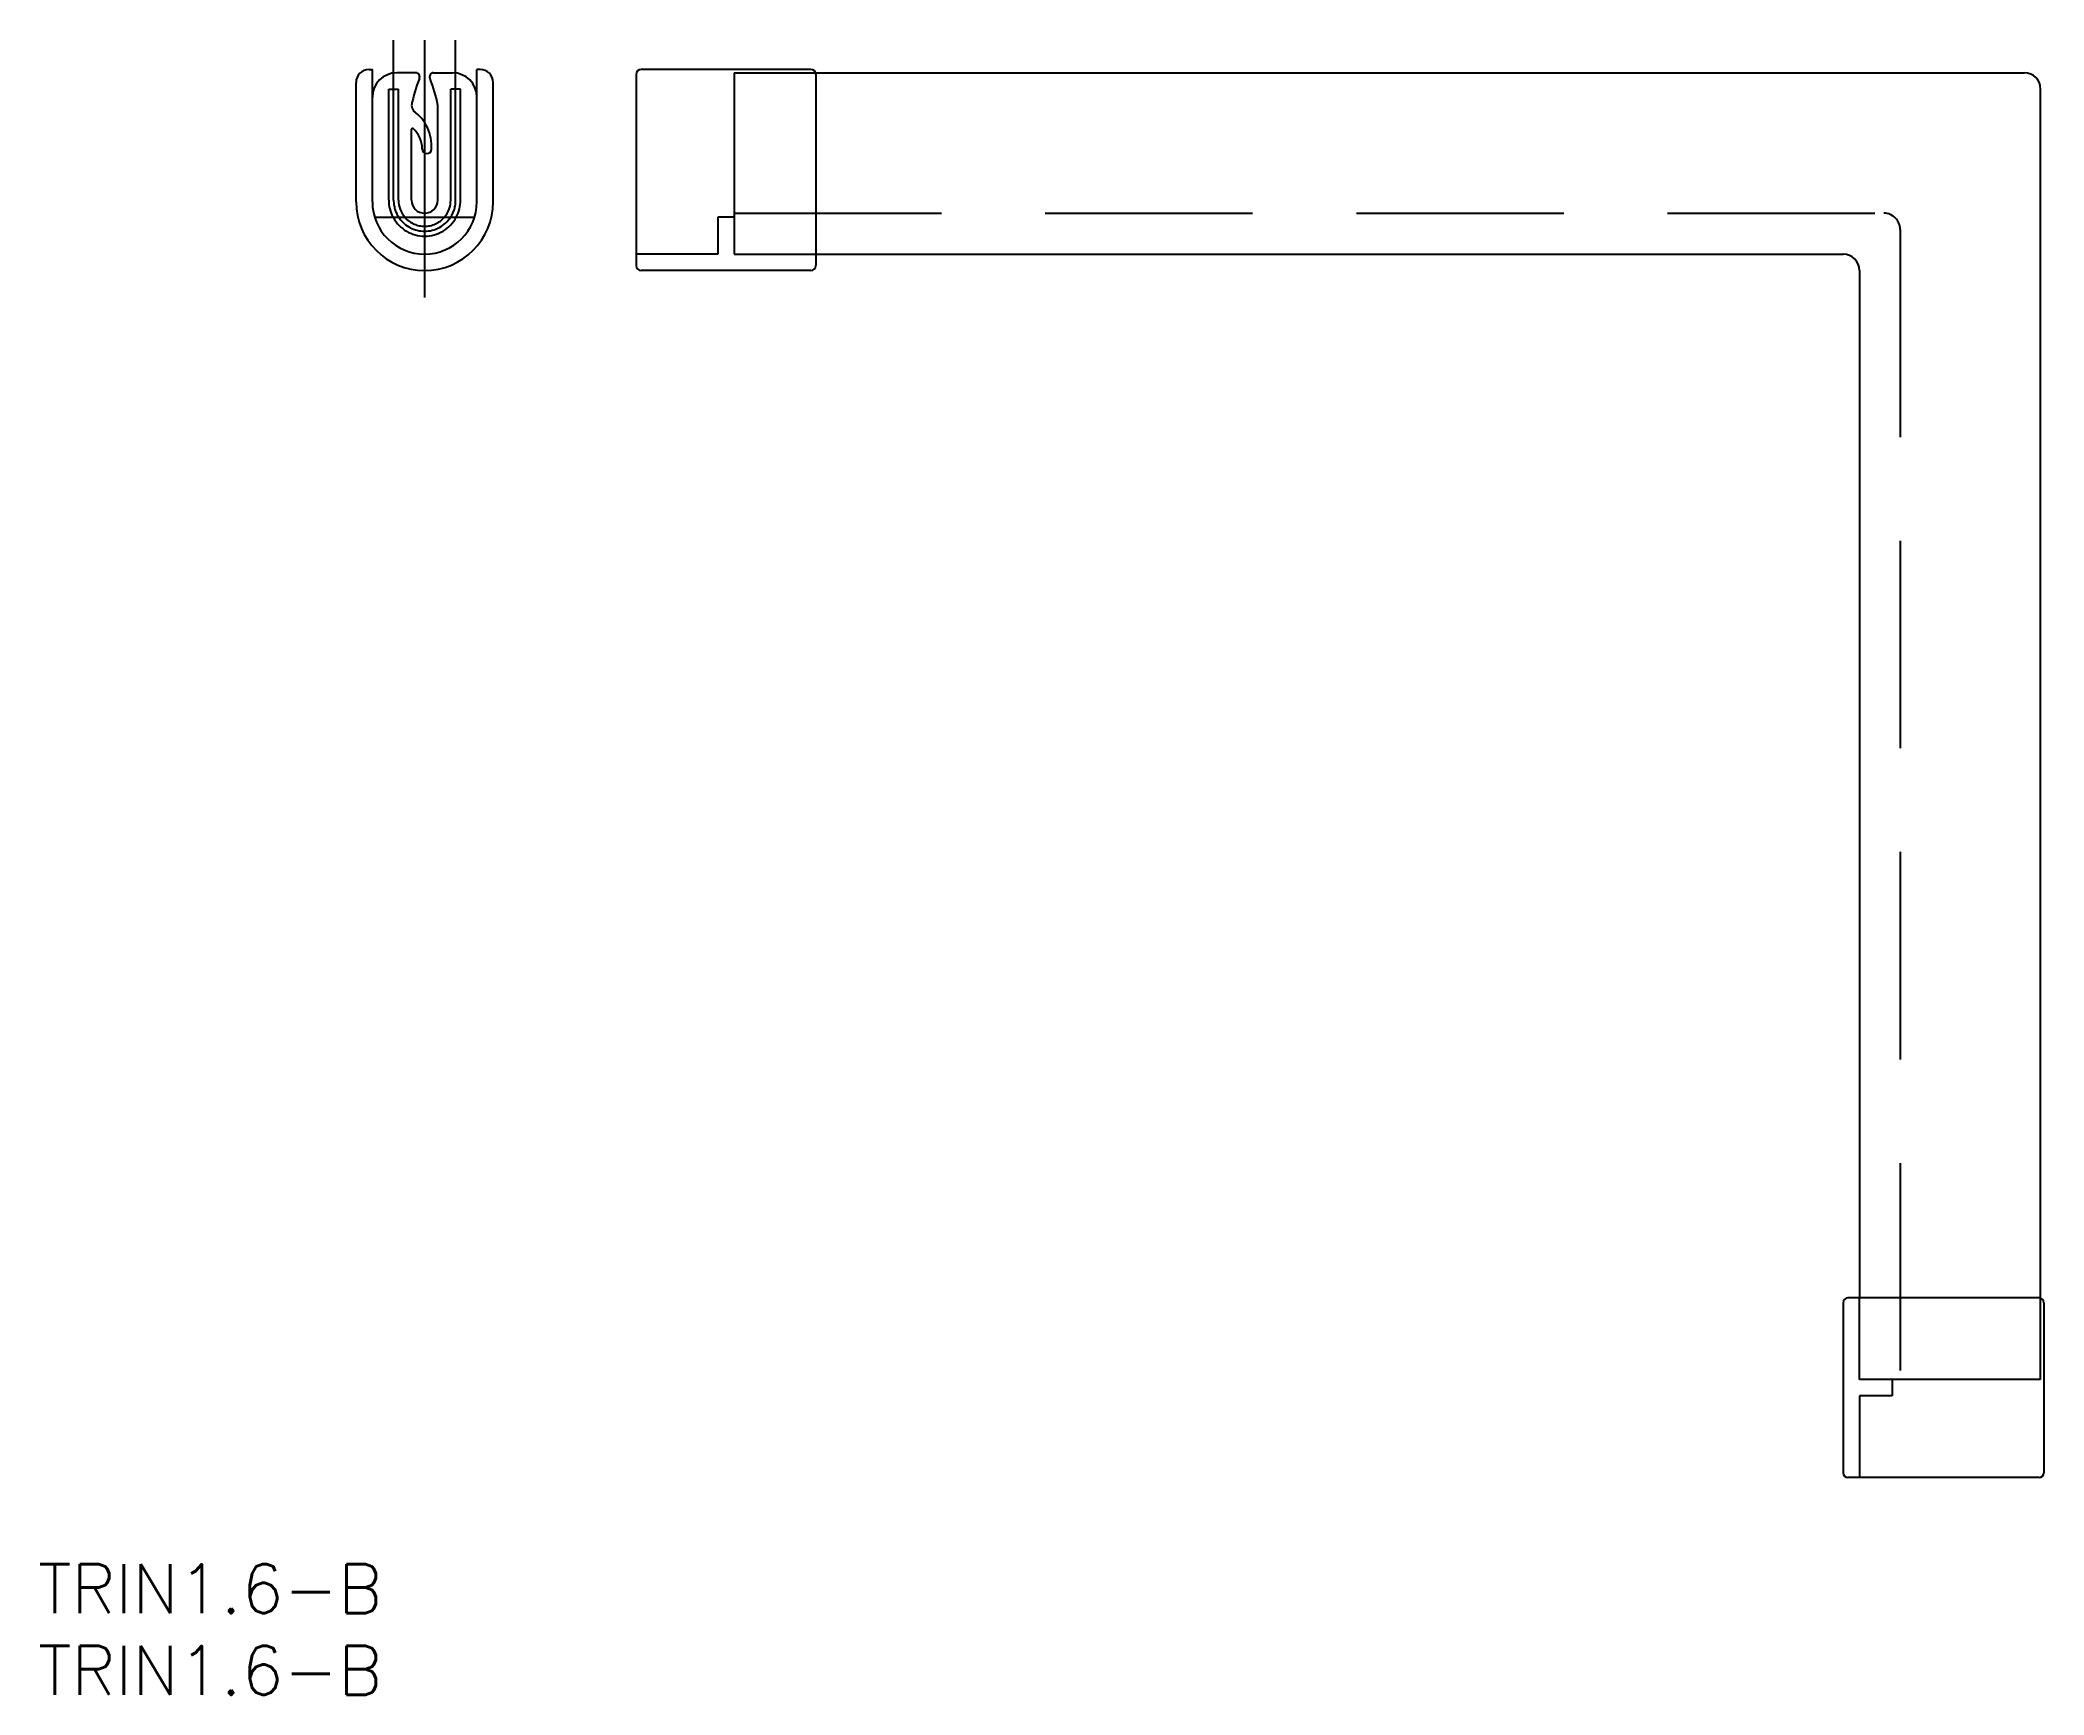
# Model space of a CAD drawing. Extents: x -117 to 6, y -13 to 88.
import ezdxf

# ---------------------------------------------------------------- set-up
doc = ezdxf.new("R2010")
doc.units = 0
doc.linetypes.add('CENTER', pattern=[50.8, 31.75, -6.35, 6.35, -6.35])
doc.linetypes.add('DASHED', pattern=[19.05, 12.7, -6.35])
doc.layers.get('0').update_dxf_attribs({"linetype": 'CONTINUOUS'})
doc.layers.add('CENTER', color=1, linetype='CENTER')
doc.styles.get("Standard").update_dxf_attribs({"font": 'txt.shx', "height": 3, "bigfont": 'bigfont.shx'})

# ---------------------------------------------------------------- blocks, each defined once
blk = doc.blocks.new('*U11')
at = {"color": 7, "linetype": 'CONTINUOUS'}
blk.add_text('TRIN1.6-B', height=3, dxfattribs=at).set_placement((-117.08, -8.3))
blk = doc.blocks.new('*U12')
at = {"color": 7, "linetype": 'CONTINUOUS'}
blk.add_text('TRIN1.6-B', height=3, dxfattribs=at).set_placement((-117.08, -13.3))

msp = doc.modelspace()

# ---------------------------------------------------------------- linework, layer by layer
at = {"color": 7, "linetype": 'CONTINUOUS'}
for p, q in [((-96.8, 86.2), (-96.6, 86.2)), ((-96.6, 79.1), (-96.6, 86.2)), ((-93.93, 86), (-95.1, 86)), ((-92.87, 86), (-91.7, 86)), ((-90.2, 79.1), (-90.2, 86.2)), ((-90, 86.2), (-90.2, 86.2)), ((-80.45, 85.9), (-80.45, 74.2)), ((-69.75, 86.2), (-80.15, 86.2)), ((-69.45, 86), (4.55, 86)), ((-69.45, 85.9), (-69.45, 74.2)), ((-97.6, 78.1), (-97.6, 85.4)), ((-95.6, 85), (-95, 85)), ((-95.6, 78.2), (-95.6, 85)), ((-95, 78.2), (-95, 85)), ((-91.2, 85), (-91.8, 85)), ((-91.8, 78.2), (-91.8, 85)), ((-91.2, 78.2), (-91.2, 85)), ((-89.2, 78.1), (-89.2, 85.4)), ((5.55, 11), (5.55, 85)), ((-96.6, 78.1), (-96.6, 84.5)), ((-92.6, 78.2), (-92.6, 84)), ((-90.2, 78.1), (-90.2, 84.5)), ((-90.2, 78.1), (-90.2, 84.5)), ((-94.2, 78.2), (-94.2, 82.55)), ((-92.6, 78.2), (-92.6, 82.55)), ((-96.47, 77.16), (-90.33, 77.16)), ((-69.45, 74.9), (-6.55, 74.9)), ((-69.75, 73.9), (-80.15, 73.9)), ((-5.55, 73.9), (-5.55, 11)), ((-6.55, 10.7), (-6.55, 0.3)), ((5.45, 11), (-6.25, 11)), ((5.75, 10.7), (5.75, 0.3)), ((5.45, 0), (-6.25, 0))]:
    msp.add_line(p, q, dxfattribs=at)
at = {"color": 3, "linetype": 'CONTINUOUS'}
for p, q in [((-74.45, 86), (-74.45, 74.9)), ((5.55, 6), (-5.55, 6)), ((5.55, 6), (-5.55, 6))]:
    msp.add_line(p, q, dxfattribs=at)
at = {"color": 3, "linetype": 'DASHED'}
for p, q in [((-74.45, 86), (-74.45, 74.9)), ((-74.45, 86), (-69.45, 86)), ((-74.45, 77.4), (-4.05, 77.4)), ((-75.45, 77.16), (-75.45, 74.9)), ((-74.45, 77.16), (-75.45, 77.16)), ((-74.45, 76.9), (-74.45, 74.9)), ((-3.05, 76.4), (-3.05, 6)), ((-75.45, 74.9), (-80.45, 74.9)), ((-74.45, 74.9), (-69.45, 74.9)), ((-5.55, 6), (-5.55, 11)), ((5.55, 6), (5.55, 11)), ((-3.55, 6), (-5.55, 6)), ((-5.55, 5), (-5.55, 0)), ((-3.55, 5), (-5.55, 5)), ((-3.55, 6), (-3.55, 5))]:
    msp.add_line(p, q, dxfattribs=at)
at = {"color": 5, "linetype": 'CONTINUOUS'}
msp.add_line((5.55, 6), (-5.55, 6), dxfattribs=at)
at = {"color": 7, "linetype": 'CONTINUOUS'}
for centre, radius, start, end in [((-96.8, 85.4), 0.8, 90, 180), ((-95.1, 84.5), 1.5, 90, 180), ((-93.95, 85.75), 0.25, 335.2971, 85.468), ((-92.85, 85.75), 0.25, 94.532, 204.7029), ((-91.7, 84.5), 1.5, 0, 90), ((-90, 85.4), 0.8, 0, 90), ((-80.15, 85.9), 0.3, 90, 180), ((-69.75, 85.9), 0.3, 0, 90), ((4.55, 85), 1, 0, 90), ((-85.76, 82.45), 8.58, 158.1048, 169.5705), ((-101.03, 82.45), 8.58, 10.4295, 21.8952), ((-93.7, 84), 0.5, 180, 220.7151), ((-95.62, 81.52), 2.65, 355.686, 54.2961), ((-94.15, 82.55), 0.05, 35.6652, 180), ((-95.19, 81.35), 1.64, 359.8526, 48.6873), ((-93.26, 81.34), 0.285, 179.8526, 355.686), ((-93.4, 78.1), 4.2, 180, 270), ((-93.4, 78.1), 3.2, 180, 0), ((-93.4, 78.1), 3.2, 180, 0), ((-93.4, 78.2), 2.2, 180, 208.2038), ((-93.4, 78.2), 1.6, 180, 220.5293), ((-93.4, 78.2), 0.8, 180, 0), ((-93.4, 78.1), 4.2, 270, 0), ((-93.4, 78.2), 1.6, 319.4707, 0), ((-93.4, 78.2), 2.2, 331.7962, 0), ((-6.55, 73.9), 1, 0, 90), ((-80.15, 74.2), 0.3, 180, 270), ((-69.75, 74.2), 0.3, 270, 0), ((-6.25, 10.7), 0.3, 90, 180), ((5.45, 10.7), 0.3, 0, 90), ((-6.25, 0.3), 0.3, 180, 270), ((5.45, 0.3), 0.3, 270, 0)]:
    msp.add_arc(centre, radius, start, end, dxfattribs=at)
at = {"color": 3, "linetype": 'DASHED'}
for centre, radius, start, end in [((-4.05, 76.4), 1, 360, 90), ((-93.4, 78.2), 2.2, 209.6664, 270), ((-93.4, 78.2), 1.6, 222.5083, 270), ((-93.4, 78.2), 2.2, 270, 331.7962), ((-93.4, 78.2), 1.6, 270, 319.4707)]:
    msp.add_arc(centre, radius, start, end, dxfattribs=at)
at = {"layer": 'CENTER', "color": 1, "linetype": 'CENTER'}
for p, q in [((-95.3, 78.2), (-95.3, 88)), ((-93.4, 88), (-93.4, 72.25)), ((-91.5, 78.2), (-91.5, 88))]:
    msp.add_line(p, q, dxfattribs=at)
for start, end in [(180, 213.1773), (326.8227, 0), (214.9378, 270), (270, 326.8227)]:
    msp.add_arc((-93.4, 78.2), 1.9, start, end, dxfattribs=at)

# ---------------------------------------------------------------- block references
at = {"color": 7, "linetype": 'CONTINUOUS'}
for name in ['*U11', '*U12']:
    msp.add_blockref(name, (0, 0), dxfattribs=at)

doc.saveas('drawing.dxf')
